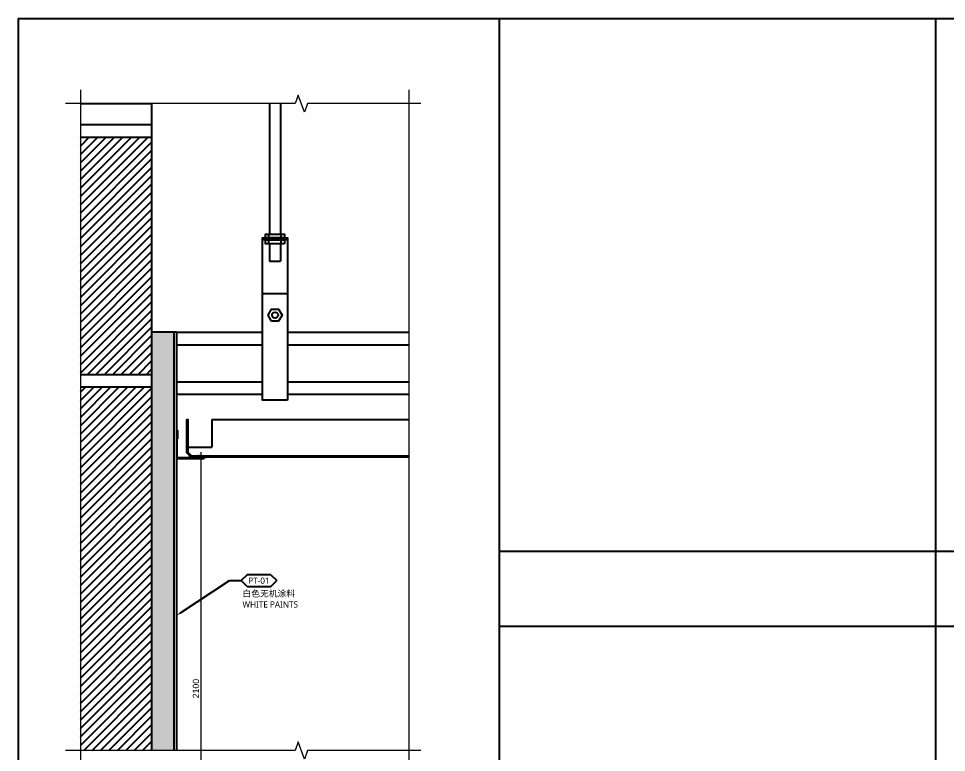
# Model space of a CAD drawing. Header units: millimetres. Extents: x 6321 to 61876, y 123 to 15211.
# Drawn here: x 49756 to 50499, y 8641 to 9229 of the extents above; entities that cross this region are included whole.
import ezdxf
from ezdxf import colors
from ezdxf.entities.mleader import LeaderData, LeaderLine
from ezdxf.enums import TextEntityAlignment as Align
from ezdxf.math import Vec2, Vec3

# ---------------------------------------------------------------- set-up
doc = ezdxf.new("R2010")
doc.units = ezdxf.units.MM
doc.layers.get('Defpoints').update_dxf_attribs({"color": 250})
doc.layers.add('_ACM-A-ANNO-DIMS', color=2, linetype='Continuous', lineweight=13)
doc.layers.add('_ACM-A-ANNO-DIMS @ 2', color=2, linetype='Continuous', lineweight=13)
for name, color, linetype in [('I-DETL-LW02', 2, 'Continuous'), ('I-DETL-LW08', 8, 'Continuous'), ('I-SECT-LW01', 1, 'Continuous'), ('I-SECT-LW251-PATT', 251, 'Continuous'), ('WALL TYPE$0$G-ANNO-NOTE-CH', 7, 'Continuous'), ('WALL TYPE$0$HATCH', 8, 'Continuous'), ('WALL TYPE$0$I-SECT-LW03', 3, 'Continuous'), ('WALL TYPE$0$YELLOW', 2, 'Continuous')]:
    doc.layers.add(name, color=color, linetype=linetype)
doc.styles.add('Arial', font='ARIALUNI.ttf')
doc.styles.add('WALL TYPE$0$Aecom Chinese', font='Microsoft YaHei.ttf')
doc.dimstyles.new('Aec-Arch-M-2', dxfattribs={"dimscale": 2, "dimtxt": 2.5, "dimasz": 2, "dimexe": 2, "dimexo": 2, "dimgap": 0.8, "dimtad": 1, "dimdec": 0, "dimrnd": 1, "dimzin": 3, "dimdsep": 46, "dimtxsty": 'Arial', "dimblk": 'WALL TYPE$0$_ArchTick', "dimcen": 2.5, "dimdle": 2, "dimclrd": 256, "dimclre": 256, "dimclrt": 256, "dimazin": 2, "dimtfac": 0.75, "dimtdec": 0, "dimtix": 1, "dimtmove": 2, "dimatfit": 2, "dimfxl": 5, "dimfxlon": 1, "dimtolj": 1, "dimtzin": 0, "dimlwd": -1, "dimarcsym": 0})

# ---------------------------------------------------------------- blocks, each defined once
blk = doc.blocks.new('WALL TYPE$0$_ArchTick')
at = {"color": 0, "linetype": 'ByBlock', "const_width": 0.15}
blk.add_lwpolyline([(-0.5, -0.5), (0.5, 0.5)], dxfattribs=at)
blk = doc.blocks.new('*D176')
at = {"layer": '_ACM-A-ANNO-DIMS', "linetype": 'Continuous', "lineweight": -2, "ltscale": 2, "transparency": 16777216}
for p, q in [((49892.19128498973, 8877.62498926809), (49906.19128498973, 8877.62498926809)), ((49892.19128498973, 8506.8892797376), (49906.19128498973, 8506.8892797376))]:
    blk.add_line(p, q, dxfattribs=at)
at = {"layer": '_ACM-A-ANNO-DIMS', "ltscale": 2, "transparency": 16777216}
blk.add_line((49902.19128498973, 8502.8892797376), (49902.19128498973, 8881.62498926809), dxfattribs=at)
at = {"layer": 'Defpoints', "color": 0, "linetype": 'Continuous', "ltscale": 2, "transparency": 16777216}
for p in [(49882.46902805188, 8877.62498926809), (49902.19128498973, 8877.62498926809), (49882.46902805188, 8506.8892797376)]:
    blk.add_point(p, dxfattribs=at)
at = {"layer": '_ACM-A-ANNO-DIMS', "linetype": 'Continuous', "ltscale": 2, "transparency": 16777216, "xscale": 4, "yscale": 4, "zscale": 4}
for p, rotation in [((49902.19128498973, 8877.62498926809), 90), ((49902.19128498973, 8506.8892797376), 270)]:
    blk.add_blockref('WALL TYPE$0$_ArchTick', p, dxfattribs=dict(at, rotation=rotation))
at = {"layer": '_ACM-A-ANNO-DIMS', "linetype": 'Continuous', "ltscale": 2, "transparency": 16777216, "insert": (49898.0367147305, 8692.257134502828), "char_height": 5, "attachment_point": 5, "rotation": 90, "style": 'Arial'}
blk.add_mtext('\\A1;2100', dxfattribs=at)
blk = doc.blocks.new('WHA12202707')
at = {"transparency": 16777216}
for p, q in [((2.381249999995816, 2.381249999998545), (0, 0)), ((2.381249999995816, -2.381249999994907), (0, 0)), ((11.90624999998818, 2.381249999998545), (2.381249999995816, 2.381249999998545)), ((11.90624999998818, 2.381249999998545), (14.28749999998399, 0)), ((11.90624999998818, -2.381249999994907), (14.28749999998399, 0)), ((2.381249999995816, -2.381249999994907), (11.90624999998818, -2.381249999994907))]:
    blk.add_line(p, q, dxfattribs=at)
at = {"transparency": 16777216, "style": 'WALL TYPE$0$Aecom Chinese'}
blk.add_attdef('英文2', (0.4915142908575945, -14.58335883787367), '', height=2.5, dxfattribs=at)
at = {"layer": 'WALL TYPE$0$G-ANNO-NOTE-CH', "transparency": 16777216, "style": 'WALL TYPE$0$Aecom Chinese'}
blk.add_attdef('编号', text='', height=2.5, dxfattribs=at).set_placement((7.100982051833853, 0), align=Align.MIDDLE)
for tag, p in [('中文', (0.5380008727915992, -5.178695852169766)), ('英文', (0.4915142908830603, -9.507158057298511))]:
    blk.add_attdef(tag, text='', height=2.5, dxfattribs=at).set_placement(p, align=Align.MIDDLE_LEFT)

msp = doc.modelspace()

# ---------------------------------------------------------------- hatches: boundary and pattern name
at = {"layer": 'I-SECT-LW251-PATT'}
h = msp.add_hatch(dxfattribs=at)
h.set_pattern_fill('AR-SAND', color=256, scale=0.05, angle=270)
h.set_pattern_definition([(307.5, (49862.46902805186, 8506.889279737596), (2.447066186646712, 0.08000156479920184), [0, -1.930399999999998, 0, -2.158999999999996, 0, -2.063749999999996]), (277.5, (49862.46902805186, 8506.889279737596), (3.584125502841771, -2.247616415690014), [0, -1.0414, 0, -1.7399, 0, -0.6667500000000001]), (237.5, (49862.46902805186, 8508.451379737595), (0.007185923392728084, -3.95496185120729), [0, -0.635, 0, -2.286, 0, -2.9845]), (227.5, (49862.46902805186, 8508.451379737595), (1.114646616286081, -3.817782262361486), [0, -0.3174999999999994, 0, -1.498599999999998, 0, -1.714499999999998])])
h.paths.add_polyline_path([(49880.46902805186, 8632.709177097266), (49862.46902805184, 8632.709177097266), (49862.46902805186, 8506.889279737596), (49880.46902805186, 8506.889279737596)])
h.paths.add_polyline_path([(49862.46902805185, 8642.709177097266), (49880.46902805186, 8642.709177097266), (49880.46902805186, 8977.624989241136), (49862.46902805186, 8977.624989241136)])
at = {"layer": 'WALL TYPE$0$HATCH'}
h = msp.add_hatch(dxfattribs=at)
h.set_pattern_fill('LINE', color=256, scale=5, angle=45, style=0)
h.set_pattern_definition([(45, (49404.04612575363, 7573.563063586058), (-3.367596045400933, 3.367596045400933), [])])
h.paths.add_polyline_path([(49805.49653926407, 9133.878374108219), (49805.49653926407, 8943.878374108219), (49862.46902805186, 8943.878374108219), (49862.46902805186, 9133.878374108219)])
h = msp.add_hatch(dxfattribs=at)
h.set_pattern_fill('LINE', color=256, scale=5, angle=45, style=0)
h.set_pattern_definition([(45, (49404.04612575363, 7194.629485637764), (-3.367596045400933, 3.367596045400933), [])])
h.paths.add_polyline_path([(49805.49653926406, 8642.709177097266), (49862.46902805186, 8642.709177097266), (49862.46902805186, 8933.878374108219), (49805.49653926407, 8933.878374108219)])
h.paths.add_polyline_path([(49862.46902805186, 8632.709177097266), (49805.49653926407, 8632.709177097266), (49805.49653926407, 8564.944796159925), (49862.46902805186, 8564.944796159925)])

# ---------------------------------------------------------------- linework, layer by layer
at = {"layer": '_ACM-A-ANNO-DIMS', "linetype": 'Continuous', "ltscale": 2, "elevation": -6.884331850025184}
for points in [[(50078.14689114626, 9160.66556428283), (49987.46478522248, 9160.66556428283), (49984.96478522248, 9153.79687073419), (49979.96478522248, 9167.534257831467), (49977.46478522248, 9160.66556428283), (49793.6337203185, 9160.66556428283)], [(50078.14689114626, 8642.709177097266), (49987.46478522248, 8642.709177097266), (49984.96478522248, 8635.840483548625), (49979.96478522248, 8649.577870645902), (49977.46478522248, 8642.709177097266), (49793.6337203185, 8642.709177097266)]]:
    msp.add_lwpolyline(points, dxfattribs=at)
at = {"layer": '_ACM-A-ANNO-DIMS', "linetype": 'Continuous', "ltscale": 2}
for points in [[(49805.49653926407, 9171.836230073546), (49805.49653926407, 8490.768206097662), (49798.62784571543, 8488.268206097662), (49812.36523281271, 8483.268206097662), (49805.49653926407, 8480.768206097662), (49805.49653926407, 8178.40997012574)], [(50068.54838538208, 9171.836230073546), (50068.54838538208, 8490.768206097662), (50061.67969183344, 8488.268206097662), (50075.41707893071, 8483.268206097662), (50068.54838538208, 8480.768206097662), (50068.54838538208, 8178.40997012574)]]:
    msp.add_lwpolyline(points, dxfattribs=at)
at = {"layer": 'Defpoints', "color": 251}
for p, q in [((50141.0403222418, 9228.772157678226), (50141.0403222418, 8084.772157678226)), ((50490.54032566086, 9228.772157678226), (50490.54032566086, 8084.772157678226)), ((50141.0403222418, 8802.178360164462), (51225.14032566087, 8802.178360164462)), ((50141.0403222418, 8742.178360164462), (51225.14032566087, 8742.178360164462))]:
    msp.add_line(p, q, dxfattribs=at)
at = {"layer": 'Defpoints', "color": 1}
msp.add_lwpolyline([(51225.14032566087, 8084.772157678226), (49755.94032566086, 8084.772157678226), (49755.94032566086, 9228.772157678226), (51225.14032566087, 9228.772157678226)], close=True, dxfattribs=at)
at = {"layer": 'I-DETL-LW02'}
for p, q in [((49910.67191405242, 8907.624989268086, 6.884331850025184), (50068.54838538208, 8907.624989261098, 6.884331850025184)), ((49910.67191405242, 8907.624989268086, 6.884331850025184), (49910.67191405242, 8885.624989268086, 6.884331850025184)), ((49891.67191405242, 8885.624989268086, 6.884331850025184), (49910.67191405242, 8885.624989268086, 6.884331850025184))]:
    msp.add_line(p, q, dxfattribs=at)
for points, elevation in [([(49882.46903370527, 8977.624989241136), (49862.46902805186, 8977.624989241136)], 6.896578321522544), ([(50068.54838538208, 8877.624989268086), (49894.17191405242, 8877.624989268086), (49890.67191405242, 8881.124989268086), (49890.67191405242, 8907.624989268086), (49891.67191405242, 8907.624989268086), (49891.67191405242, 8881.539202828608), (49894.58612761481, 8878.624989268086), (50068.54838538208, 8878.624989268086)], 6.884331850025184)]:
    msp.add_lwpolyline(points, dxfattribs=dict(at, elevation=elevation))
msp.add_lwpolyline([(49882.46902804159, 8977.624989241136), (49882.46902804707, 8642.709177097266)], dxfattribs=at)
at = {"layer": 'I-DETL-LW08'}
for p, q in [((49956.91518868456, 9160.66556428283, 6.332503189436138), (49956.91518868456, 9056.240413795233, 6.34127033214938)), ((49965.91518868456, 9160.66556428283, 6.332503189436138), (49965.91518868456, 9056.240413795233, 6.34127033214938)), ((49956.51356716032, 9053.308690863669, 6.884331850488486), (49956.51356716032, 9056.240413795233, 6.884331850488486)), ((49966.31681020881, 9053.308690863669, 6.884331850488486), (49966.31681020881, 9056.240413795233, 6.884331850488486)), ((49971.4151886827, 9051.508690863622, 6.884331850488486), (49951.4151886827, 9051.508690863622, 6.884331850488486)), ((49956.51356716032, 9048.444897634217, 6.884331850488486), (49956.51356716032, 9051.508690863622, 6.884331850488486)), ((49956.91518868456, 9053.308690863669, 6.884331850488486), (49956.91518868456, 9051.508690863622, 6.884331850488486)), ((49956.91518868456, 9048.444897634217, 6.884331850488486), (49956.91518868456, 9034.628209435155, 6.884331850488486)), ((49965.91518868456, 9053.308690863669, 6.884331850488486), (49965.91518868456, 9051.508690863622, 6.884331850488486)), ((49965.91518868456, 9048.444897634217, 6.884331850488486), (49965.91518868456, 9034.628209435155, 6.884331850488486)), ((49966.31681020881, 9048.444897634217, 6.884331850488486), (49966.31681020881, 9051.508690863622, 6.884331850488486)), ((49956.91518868456, 9034.628209435155, 6.884331850488486), (49965.91518868456, 9034.628209435155, 6.884331850488486)), ((49971.4151886827, 9008.308690863669, 6.353516803258344), (49951.4151886827, 9008.308690863669, 6.353516803258344)), ((49951.4151886827, 8937.624989267213, 6.884331849480595), (49882.46903370527, 8937.624989266224, 6.884331848995563)), ((50068.54838538208, 8937.624989267486, 6.884331849616988), (49971.4151886827, 8937.624989267271, 6.884331849514079)), ((49951.4151886827, 8927.62498926698, 6.884331849480595), (49882.46903370527, 8927.62498926599, 6.884331848995563)), ((50068.54838538208, 8927.624989267148, 6.884331849568238), (49971.4151886827, 8927.624989267038, 6.884331849514079))]:
    msp.add_line(p, q, dxfattribs=at)
for points, elevation in [([(49969.11843173529, 9053.308690863669), (49953.71194563384, 9053.308690863669), (49953.71194563384, 9056.240413795233), (49969.11843173529, 9056.240413795233)], 6.353516803258344), ([(49971.4151886827, 8923.308690863669), (49951.4151886827, 8923.308690863669), (49951.4151886827, 9053.308690863669), (49971.4151886827, 9053.308690863669)], 6.353516803258344), ([(49969.11843173529, 9048.444897634217), (49953.71194563384, 9048.444897634217), (49953.71194563384, 9051.508690863622), (49969.11843173529, 9051.508690863622)], 6.353516803258344), ([(49958.61356715995, 8986.456140037168), (49955.81194563347, 8991.308690863669), (49958.61356715995, 8996.161241689704), (49964.21681020918, 8996.161241689704), (49967.01843173566, 8991.308690863669), (49964.21681020918, 8986.456140037168)], 5.822701756028203)]:
    msp.add_lwpolyline(points, close=True, dxfattribs=dict(at, elevation=elevation))
for points, elevation in [([(49882.46903370527, 8977.624989241136), (49951.4151886827, 8977.624989242242)], 6.896578321522544), ([(49971.4151886827, 8977.624989242358), (50068.54838538208, 8977.624989242495)], 6.896578321522544), ([(49882.46903370527, 8967.624989242242), (49951.4151886827, 8967.624989243232)], 6.88433185041358), ([(49971.4151886827, 8967.62498924329), (50068.54838538208, 8967.624989243504)], 6.88433185041358)]:
    msp.add_lwpolyline(points, dxfattribs=dict(at, elevation=elevation))
msp.add_lwpolyline([(49882.46903370527, 8898.624989268086), (49882.46903370527, 8876.624989268086), (49904.46903370527, 8876.624989268086), (49904.46903370527, 8877.624989268086), (49898.46903370527, 8877.624989268086), (49898.46903370527, 8877.124989268086), (49882.96903370527, 8877.124989268086), (49882.96903370527, 8892.624989268086), (49883.46903370527, 8892.624989268086), (49883.46903370527, 8898.624989268086)], close=True, dxfattribs=at)
msp.add_circle((49961.4151886827, 8991.308690863669, 6.353516803258344), 2.399999999999999, dxfattribs=at)
at = {"layer": 'I-SECT-LW01'}
msp.add_lwpolyline([(49880.46902805186, 8977.624989241136), (49880.46902805186, 8642.709177097266)], dxfattribs=at)
at = {"layer": 'WALL TYPE$0$I-SECT-LW03'}
msp.add_lwpolyline([(49805.49653926407, 9160.66556428283), (49862.46902805186, 9160.66556428283), (49862.46902805186, 8642.709177097266)], dxfattribs=at)
at = {"layer": 'WALL TYPE$0$YELLOW'}
for p, q in [((49862.46902805186, 9160.66556428283), (49862.46902805186, 8642.709177097266)), ((49805.49653926407, 9143.871254635495), (49862.46902805186, 9143.871254635495)), ((49805.49653926407, 9133.871254635495), (49862.46902805186, 9133.871254635495)), ((49805.49653926407, 8943.871254635495), (49862.46902805186, 8943.871254635495)), ((49805.49653926407, 8943.871254635495), (49862.46902805186, 8943.871254635495)), ((49805.49653926407, 8933.871254635495), (49862.46902805186, 8933.871254635495)), ((49805.49653926407, 8933.871254635495), (49862.46902805186, 8933.871254635495))]:
    msp.add_line(p, q, dxfattribs=at)

# ---------------------------------------------------------------- dimensions: what is measured, and where the dimension line sits
at = {"layer": '_ACM-A-ANNO-DIMS', "linetype": 'Continuous', "ltscale": 2}
dim = msp.add_linear_dim(base=(49902.19128498973, 8877.62498926809), p1=(49882.46902805185, 8506.889279737596), p2=(49882.46902805185, 8877.624989268086), angle=90, text='2100', dimstyle='Aec-Arch-M-2', override={"dimrnd": 5}, dxfattribs=at)
dim.commit()
dim.dimension.update_dxf_attribs({"geometry": '*D176', "text_midpoint": (49898.0367147305, 8692.257134502828)})

# ---------------------------------------------------------------- leaders
at = {"layer": '_ACM-A-ANNO-DIMS @ 2'}
ml = msp.add_multileader_block('Standard', dxfattribs=at)
ml.set_content('WHA12202707', color=256, scale=2)
ml.set_attribute('编号', 'PT-01', width=0)
ml.set_attribute('中文', '白色无机涂料', width=0)
ml.set_attribute('英文', 'WHITE PAINTS', width=0)
ml.set_attribute('英文2', '', width=0)
ml.set_leader_properties(color=2)
ml.build(insert=Vec2(0, 0))
ml.multileader.update_dxf_attribs({"text_right_attachment_type": 6, "dogleg_length": 0.36, "scale": 2})
ctx = ml.context
ctx.base_point, ctx.scale, ctx.char_height, ctx.landing_gap_size, ctx.plane_origin = Vec3(49934.34126877849, 8778.691513043987), 2, 150, 0.18, Vec3(49924.86069337786, 8455.11670863326)
ctx.right_attachment = 6
notes = []
notes.append((ctx, [(0, (1, 1, 0), (49924.86069337786, 8778.691513043987), (1, 0), 9.480575400638118, [(0, [(49882.46902804531, 8750.781522150102)], 0, [])])]))
ctx.block.insert = Vec3(49934.3412687785, 8778.691513043983)
for ctx, leaders in notes:
    for number, flags, end, landing, length, lines in leaders:
        leader = LeaderData()
        leader.index, (leader.has_last_leader_line, leader.has_dogleg_vector, leader.attachment_direction) = number, flags
        leader.last_leader_point, leader.dogleg_vector, leader.dogleg_length = Vec3(end), Vec3(landing), length
        for number, points, colour, breaks in lines:
            line = LeaderLine()
            line.index, line.vertices, line.color, line.breaks = number, Vec3.list(points), colors.encode_raw_color(colour), breaks
            leader.lines.append(line)
        ctx.leaders.append(leader)

doc.saveas('drawing.dxf')
